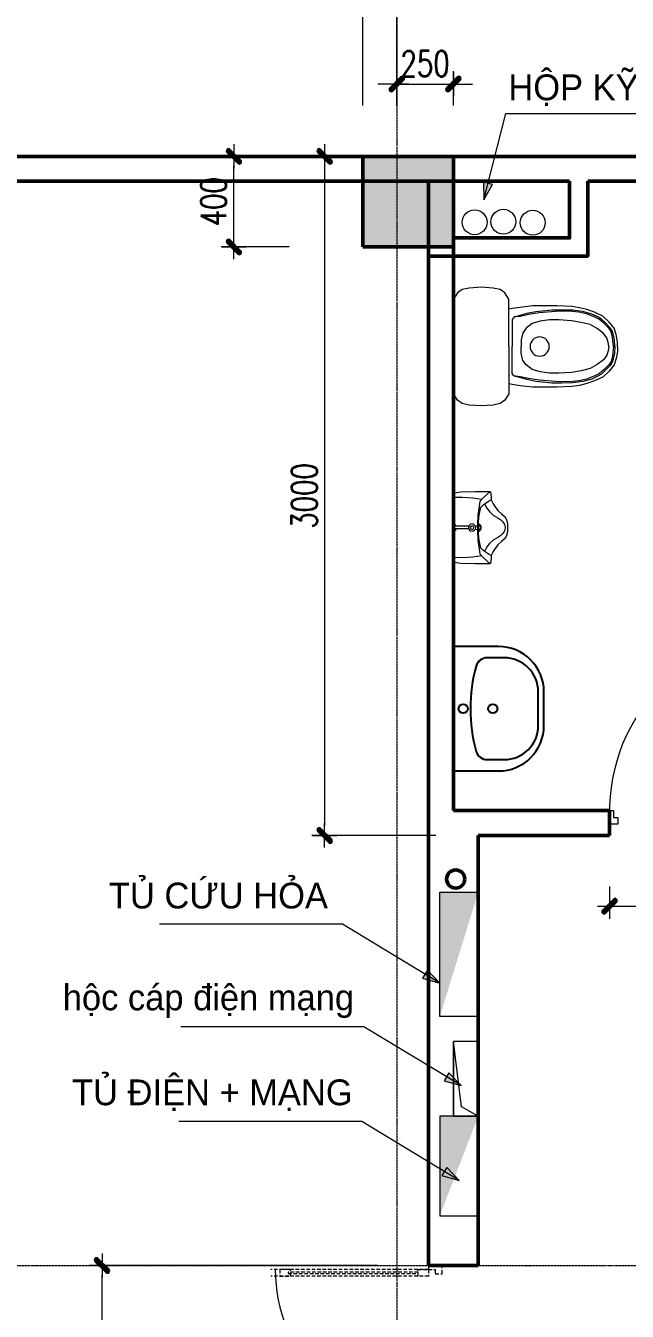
# Model space of a CAD drawing. Extents: x -165145 to 691808, y -202842 to 311040.
# Drawn here: x 558008 to 560665, y 105926 to 111606 of the extents above; entities that cross this region are included whole.
import ezdxf

# ---------------------------------------------------------------- set-up
doc = ezdxf.new("R2010")
doc.units = 0
doc.header["$LTSCALE"] = 10
doc.header["$MEASUREMENT"] = 0
doc.linetypes.add('HIDDEN', pattern=[2.3807, 1.587, -0.7937])
doc.linetypes.add('TIM', pattern=[26.01, 10, -3, 0.01, -3, 10])
doc.layers.get('0').update_dxf_attribs({"linetype": 'CONTINUOUS'})
doc.layers.get('Defpoints').update_dxf_attribs({"color": 5, "linetype": 'CONTINUOUS'})
doc.layers.add('AM_Funitur', color=35, linetype='CONTINUOUS')
for name, color, linetype, lineweight in [('ARROWS', 1, 'CONTINUOUS', 0), ('DIM', 8, 'CONTINUOUS', 13), ('DOOR', 8, 'CONTINUOUS', 9), ('GE_KC_NETKHUAT', 9, 'HIDDEN', 20), ('netchia', 2, 'CONTINUOUS', 20), ('NOI THAT', 35, 'CONTINUOUS', 9), ('TEXT', 4, 'CONTINUOUS', 20), ('TRUC', 251, 'TIM', 5), ('wall', 7, 'CONTINUOUS', 50)]:
    doc.layers.add(name, color=color, linetype=linetype, lineweight=lineweight)
doc.styles.add('ROMANS', font='romans', dxfattribs={"width": 0.75, "bigfont": 'vns'})
doc.styles.add('STYLE1', font='')
doc.styles.get('STYLE1').set_extended_font_data('.VnAvantH')
doc.dimstyles.new('fit0.75', dxfattribs={"dimscale": 0.5625, "dimtxt": 200, "dimasz": 75, "dimexe": 100, "dimexo": 400, "dimgap": 0.03, "dimtad": 0, "dimdec": 0, "dimdsep": 46, "dimtxsty": 'ROMANS', "dimblk": 'alex', "dimcen": 150, "dimclrd": 8, "dimclre": 8, "dimclrt": 7, "dimaunit": 1, "dimadec": 0, "dimazin": 0, "dimtfac": 0.072, "dimtdec": 0, "dimtix": 1, "dimtmove": 2, "dimatfit": 3, "dimldrblk": 'a-01', "dimfxl": 100, "dimtvp": 0.8, "dimtolj": 1, "dimarcsym": 0})

# ---------------------------------------------------------------- blocks, each defined once
blk = doc.blocks.new('alex')
at = {"layer": 'ARROWS'}
h = blk.add_hatch(color=1, dxfattribs=at)
edge = h.paths.add_edge_path()
edge.add_line((0.4, 0.74), (-0.74, -0.4))
edge.add_ellipse((-0.57, -0.57), major_axis=(0.17, 0.17), ratio=1, start_angle=90, end_angle=270)
edge.add_line((-0.4, -0.74), (0.74, 0.4))
edge.add_ellipse((0.57, 0.57), major_axis=(0.17, 0.17), ratio=1, start_angle=270, end_angle=450)
blk.add_lwpolyline([(0.4, 0.74), (-0.74, -0.4, 1), (-0.4, -0.74), (0.74, 0.4, 1)], format="xyb", close=True, dxfattribs=at)
at = {"layer": 'netchia', "color": 2}
for p, q in [((1.27, 0), (-1.27, 0)), ((0, -1.27), (0, 1.27))]:
    blk.add_line(p, q, dxfattribs=at)
blk = doc.blocks.new('*D346')
at = {"layer": 'Defpoints', "color": 0, "ltscale": 0.05, "transparency": 16777216}
for p in [(1200732.7, -174433.8), (1202175.1, -174433.8), (1202178.3, -175128.8)]:
    blk.add_point(p, dxfattribs=at)
at = {"layer": 'DIM', "color": 8, "lineweight": -2, "ltscale": 0.05, "transparency": 16777216}
for p, q in [((1201950.1, -174433.8), (1200676.5, -174433.8)), ((1200732.7, -175086.7), (1200732.7, -174476)), ((1201953.3, -175128.8), (1200676.5, -175128.8))]:
    blk.add_line(p, q, dxfattribs=at)
at = {"layer": 'DIM', "color": 8, "lineweight": -2, "ltscale": 0.05, "transparency": 16777216, "xscale": 42.1875, "yscale": 42.1875, "zscale": 42.1875}
for p, rotation in [((1200732.7, -174433.8), 90), ((1200732.7, -175128.8), 270)]:
    blk.add_blockref('alex', p, dxfattribs=dict(at, rotation=rotation))
at = {"layer": 'DIM', "color": 7, "ltscale": 0.05, "transparency": 16777216, "insert": (1200642.7, -174781.3), "char_height": 112.5, "attachment_point": 5, "rotation": 90, "style": 'ROMANS'}
blk.add_mtext('\\A1;695', dxfattribs=at)
blk = doc.blocks.new('a-01')
at = {"layer": 'ARROWS'}
blk.add_hatch(color=256, dxfattribs=at).paths.add_polyline_path([(-1.8, 0.49), (-1.8, -0.49), (0, 0)])
at = {"layer": 'netchia'}
blk.add_lwpolyline([(-1.8, 0.49), (-1.8, -0.49), (0, 0), (0, 0)], close=True, dxfattribs=at)
blk = doc.blocks.new('*D333')
at = {"layer": 'Defpoints', "color": 0, "ltscale": 0.05, "transparency": 16777216}
for p in [(1201315.5, -169533.8), (1201785, -169533.8), (1201785, -169933.8)]:
    blk.add_point(p, dxfattribs=at)
at = {"layer": 'DIM', "color": 8, "lineweight": -2, "ltscale": 0.05, "transparency": 16777216}
for p, q in [((1201560, -169533.8), (1201259.3, -169533.8)), ((1201315.5, -169891.7), (1201315.5, -169576)), ((1201560, -169933.8), (1201259.3, -169933.8))]:
    blk.add_line(p, q, dxfattribs=at)
at = {"layer": 'DIM', "color": 8, "lineweight": -2, "ltscale": 0.05, "transparency": 16777216, "xscale": 42.1875, "yscale": 42.1875, "zscale": 42.1875}
for p, rotation in [((1201315.5, -169533.8), 90), ((1201315.5, -169933.8), 270)]:
    blk.add_blockref('alex', p, dxfattribs=dict(at, rotation=rotation))
at = {"layer": 'DIM', "color": 7, "ltscale": 0.05, "transparency": 16777216, "insert": (1201225.5, -169733.8), "char_height": 112.5, "attachment_point": 5, "rotation": 90, "style": 'ROMANS'}
blk.add_mtext('\\A1;400', dxfattribs=at)
blk = doc.blocks.new('*D335')
at = {"layer": 'Defpoints', "color": 0, "ltscale": 0.05, "transparency": 16777216}
for p in [(1202266.6, -169533.8), (1201716.3, -172533.8), (1202432, -172533.8)]:
    blk.add_point(p, dxfattribs=at)
at = {"layer": 'DIM', "color": 8, "lineweight": -2, "ltscale": 0.05, "transparency": 16777216}
for p, q in [((1202041.6, -169533.8), (1201660.1, -169533.8)), ((1201716.3, -169576), (1201716.3, -172491.7)), ((1202207, -172533.8), (1201660.1, -172533.8))]:
    blk.add_line(p, q, dxfattribs=at)
at = {"layer": 'DIM', "color": 8, "lineweight": -2, "ltscale": 0.05, "transparency": 16777216, "xscale": 42.1875, "yscale": 42.1875, "zscale": 42.1875}
for p, rotation in [((1201716.3, -169533.8), 90), ((1201716.3, -172533.8), 270)]:
    blk.add_blockref('alex', p, dxfattribs=dict(at, rotation=rotation))
at = {"layer": 'DIM', "color": 7, "ltscale": 0.05, "transparency": 16777216, "insert": (1201626.3, -171033.8), "char_height": 112.5, "attachment_point": 5, "rotation": 90, "style": 'ROMANS'}
blk.add_mtext('\\A1;3000', dxfattribs=at)
blk = doc.blocks.new('xi mb')
at = {"layer": 'NOI THAT'}
for p, q in [((-237.3, -17.6), (-208.9, 0)), ((-208.9, 0), (0, 0)), ((208.9, 0), (0, 0)), ((237.3, -17.6), (208.9, 0)), ((-258.6, -69.7), (-251.5, -38.9)), ((-251.5, -38.9), (-237.3, -17.6)), ((251.5, -38.9), (237.3, -17.6)), ((258.6, -69.7), (251.5, -38.9)), ((-262.5, -122.5), (-258.6, -69.7)), ((262.5, -122.5), (258.6, -69.7)), ((-258.6, -175.3), (-262.5, -122.5)), ((258.6, -175.3), (262.5, -122.5)), ((-251.5, -206.1), (-258.6, -175.3)), ((-237.3, -227.4), (-251.5, -206.1)), ((237.3, -227.4), (251.5, -206.1)), ((251.5, -206.1), (258.6, -175.3)), ((-208.9, -245), (-237.3, -227.4)), ((0, -245), (-208.9, -245)), ((-173.2, -294.7), (-167.8, -260.4)), ((-167.8, -260.4), (-165.1, -245)), ((-136.6, -293.7), (-131.6, -274.3)), ((-133.4, -295.2), (-131.5, -274.2)), ((-131.5, -274.2), (-130.6, -268.7)), ((-130.6, -268.7), (-126, -264.1)), ((-126, -264.1), (-119.6, -260.4)), ((-119.6, -260.4), (-108.6, -260.4)), ((-108.6, -260.4), (0, -260.4)), ((0, -245), (208.9, -245)), ((108.6, -260.4), (0, -260.4)), ((119.6, -260.4), (108.6, -260.4)), ((126, -264.1), (119.6, -260.4)), ((130.6, -268.7), (126, -264.1)), ((131.5, -274.2), (130.6, -268.7)), ((133.4, -295.2), (131.5, -274.2)), ((136.6, -293.7), (131.6, -274.3)), ((167.8, -260.4), (165.1, -245)), ((173.2, -294.7), (167.8, -260.4)), ((208.9, -245), (237.3, -227.4)), ((-180, -348.9), (-173.2, -294.7)), ((-153.9, -364.4), (-146, -324)), ((-148.9, -379.6), (-141.6, -331.9)), ((-146, -324), (-136.6, -293.7)), ((-141.6, -331.9), (-133.4, -295.2)), ((-101.3, -348.4), (-81.2, -321.8)), ((-81.2, -321.8), (-61, -307.2)), ((-61, -307.2), (-29.8, -298.9)), ((-29.8, -298.9), (0, -298.9)), ((29.8, -298.9), (0, -298.9)), ((61, -307.2), (29.8, -298.9)), ((81.2, -321.8), (61, -307.2)), ((101.3, -348.4), (81.2, -321.8)), ((141.6, -331.9), (133.4, -295.2)), ((146, -324), (136.6, -293.7)), ((148.9, -379.6), (141.6, -331.9)), ((153.9, -364.4), (146, -324)), ((180, -348.9), (173.2, -294.7)), ((-180, -458.3), (-180, -348.9)), ((-161.1, -434.3), (-153.9, -364.4)), ((-154.4, -451.1), (-148.9, -379.6)), ((-117.8, -424.5), (-112.3, -383.2)), ((-112.3, -383.2), (-101.3, -348.4)), ((112.3, -383.2), (101.3, -348.4)), ((117.8, -424.5), (112.3, -383.2)), ((154.4, -451.1), (148.9, -379.6)), ((161.1, -434.3), (153.9, -364.4)), ((180, -458.3), (180, -348.9)), ((-161.1, -479), (-161.1, -434.3)), ((-156.3, -511.6), (-154.4, -451.1)), ((-117.8, -465.7), (-117.8, -424.5)), ((117.8, -465.7), (117.8, -424.5)), ((156.3, -511.6), (154.4, -451.1)), ((161.1, -479), (161.1, -434.3)), ((-176.8, -525.1), (-180, -458.3)), ((-160.4, -525.9), (-161.1, -479)), ((-114.1, -521.6), (-117.8, -465.7)), ((114.1, -521.6), (117.8, -465.7)), ((160.4, -525.9), (161.1, -479)), ((176.8, -525.1), (180, -458.3)), ((-171.7, -557.8), (-176.8, -525.1)), ((-163.5, -589.4), (-171.7, -557.8)), ((-154.6, -572), (-160.4, -525.9)), ((-151.7, -554.6), (-156.3, -511.6)), ((-144.4, -587.6), (-151.7, -554.6)), ((-106.8, -564.7), (-114.1, -521.6)), ((-97.6, -604.1), (-106.8, -564.7)), ((97.6, -604.1), (106.8, -564.7)), ((106.8, -564.7), (114.1, -521.6)), ((144.4, -587.6), (151.7, -554.6)), ((151.7, -554.6), (156.3, -511.6)), ((154.6, -572), (160.4, -525.9)), ((163.5, -589.4), (171.7, -557.8)), ((171.7, -557.8), (176.8, -525.1)), ((-151.3, -624.1), (-163.5, -589.4)), ((-143.8, -611), (-154.6, -572)), ((-135, -660.8), (-151.3, -624.1)), ((-131.5, -622.5), (-144.4, -587.6)), ((-132.3, -635.5), (-143.8, -611)), ((-119.6, -645.4), (-131.5, -622.5)), ((-79.3, -635.3), (-97.6, -604.1)), ((79.3, -635.3), (97.6, -604.1)), ((119.6, -645.4), (131.5, -622.5)), ((131.5, -622.5), (144.4, -587.6)), ((132.3, -635.5), (143.8, -611)), ((135, -660.8), (151.3, -624.1)), ((143.8, -611), (154.6, -572)), ((151.3, -624.1), (163.5, -589.4)), ((-108.4, -688.4), (-135, -660.8)), ((-121.5, -655), (-132.3, -635.5)), ((-104.2, -672.3), (-121.5, -655)), ((-101.3, -665.5), (-119.6, -645.4)), ((-84.7, -691.7), (-104.2, -672.3)), ((-79.3, -688.5), (-101.3, -665.5)), ((-58.2, -663.7), (-79.3, -635.3)), ((-38.1, -678.4), (-58.2, -663.7)), ((-18.9, -683.9), (-38.1, -678.4)), ((18.9, -683.9), (38.1, -678.4)), ((38.1, -678.4), (58.2, -663.7)), ((58.2, -663.7), (79.3, -635.3)), ((79.3, -688.5), (101.3, -665.5)), ((84.7, -691.7), (104.2, -672.3)), ((101.3, -665.5), (119.6, -645.4)), ((104.2, -672.3), (121.5, -655)), ((108.4, -688.4), (135, -660.8)), ((121.5, -655), (132.3, -635.5)), ((-81.1, -710.4), (-108.4, -688.4)), ((-69.6, -701.8), (-84.7, -691.7)), ((-53.1, -718.5), (-81.1, -710.4)), ((-66.5, -696.7), (-79.3, -688.5)), ((-55.9, -706.2), (-69.6, -701.8)), ((-40.6, -703.3), (-66.5, -696.7)), ((-29.8, -711.4), (-55.9, -706.2)), ((-21.6, -725), (-53.1, -718.5)), ((0, -708), (-40.6, -703.3)), ((0, -713.2), (-29.8, -711.4)), ((0, -725), (-21.6, -725)), ((0, -686.6), (-18.9, -683.9)), ((0, -686.6), (18.9, -683.9)), ((0, -708), (40.6, -703.3)), ((0, -713.2), (29.8, -711.4)), ((0, -725), (21.6, -725)), ((21.6, -725), (53.1, -718.5)), ((29.8, -711.4), (55.9, -706.2)), ((40.6, -703.3), (66.5, -696.7)), ((53.1, -718.5), (81.1, -710.4)), ((55.9, -706.2), (69.6, -701.8)), ((66.5, -696.7), (79.3, -688.5)), ((69.6, -701.8), (84.7, -691.7)), ((81.1, -710.4), (108.4, -688.4))]:
    blk.add_line(p, q, dxfattribs=at)
for start, end in [(90, 270), (270, 90)]:
    blk.add_arc((0, -381.3), 42.3, start, end, dxfattribs=at)
blk = doc.blocks.new('*D353')
at = {"layer": 'Defpoints', "color": 0, "transparency": 16777216}
for p in [(1202975, -172533.8), (1203775, -172533.8), (1203775, -172846.4)]:
    blk.add_point(p, dxfattribs=at)
at = {"layer": 'DIM', "color": 8, "lineweight": -2, "transparency": 16777216}
for p, q in [((1202975, -172758.8), (1202975, -172902.7)), ((1203775, -172758.8), (1203775, -172902.7)), ((1203017.2, -172846.4), (1203732.8, -172846.4))]:
    blk.add_line(p, q, dxfattribs=at)
at = {"layer": 'DIM', "color": 8, "lineweight": -2, "transparency": 16777216, "xscale": 42.1875, "yscale": 42.1875, "zscale": 42.1875, "rotation": 180}
blk.add_blockref('alex', (1202975, -172846.4), dxfattribs=at)
at = {"layer": 'DIM', "color": 8, "lineweight": -2, "transparency": 16777216, "xscale": 42.1875, "yscale": 42.1875, "zscale": 42.1875}
blk.add_blockref('alex', (1203775, -172846.4), dxfattribs=at)
at = {"layer": 'DIM', "color": 7, "transparency": 16777216, "insert": (1203375, -172756.4), "char_height": 112.5, "attachment_point": 5, "style": 'ROMANS'}
blk.add_mtext('\\A1;800', dxfattribs=at)
blk = doc.blocks.new('tieu nam mb')
at = {"layer": 'NOI THAT'}
for p, q in [((-195.1, -16.5), (-190.6, 0)), ((-190.6, 0), (0, 0)), ((-167, -49.7), (-165.7, 0)), ((-15, -11.9), (-21.7, 0)), ((0, 0), (190.6, 0)), ((15, -11.9), (21.7, 0)), ((167, -49.7), (165.7, 0)), ((190.6, 0), (195.1, -16.5)), ((-200, -120.6), (-197.6, -41.4)), ((-197.6, -41.4), (-195.1, -16.5)), ((-163.8, -107.8), (-167, -49.7)), ((-7.2, -11.9), (-15, -11.9)), ((-7.2, -84.5), (-7.2, -11.9)), ((7.2, -11.9), (15, -11.9)), ((7.2, -84.5), (7.2, -11.9)), ((163.8, -107.8), (167, -49.7)), ((195.1, -16.5), (197.6, -41.4)), ((197.6, -41.4), (200, -120.6)), ((-200, -199.1), (-200, -120.6)), ((-155.1, -156.3), (-163.8, -107.8)), ((-69.2, -134.6), (-144.6, -146.8)), ((-16.2, -132.7), (-69.2, -134.6)), ((-69.2, -142.9), (-32.1, -139.1)), ((-32.1, -139.1), (0, -139.1)), ((0, -132.7), (-16.2, -132.7)), ((-7.8, -121.9), (-12.7, -132.7)), ((16.2, -132.7), (0, -132.7)), ((0, -139.1), (32.1, -139.1)), ((7.8, -121.9), (12.7, -132.7)), ((69.2, -134.6), (16.2, -132.7)), ((32.1, -139.1), (69.2, -142.9)), ((144.6, -146.8), (69.2, -134.6)), ((155.1, -156.3), (163.8, -107.8)), ((200, -120.6), (200, -199.1)), ((-197.6, -205), (-200, -199.1)), ((-165, -165.3), (-198.8, -202)), ((-170.6, -208.6), (-197.6, -205)), ((-154.6, -208.2), (-170.6, -208.6)), ((-144.6, -146.8), (-165, -165.3)), ((-154.6, -208.2), (-147.1, -193.4)), ((-132, -219.2), (-154.6, -208.2)), ((-147.1, -193.4), (-133.7, -174.9)), ((-133.7, -174.9), (-122.2, -160.8)), ((-106.9, -185.7), (-131.5, -172.1)), ((-122.2, -160.8), (-113.9, -152.5)), ((-113.9, -152.5), (-69.2, -142.9)), ((-88.4, -199.8), (-106.9, -185.7)), ((-69.2, -220.8), (-88.4, -199.8)), ((69.2, -142.9), (113.9, -152.5)), ((88.4, -199.8), (69.2, -220.8)), ((106.9, -185.7), (88.4, -199.8)), ((131.5, -172.1), (106.9, -185.7)), ((113.9, -152.5), (122.2, -160.8)), ((122.2, -160.8), (133.7, -174.9)), ((154.6, -208.2), (132, -219.2)), ((133.7, -174.9), (147.1, -193.4)), ((165, -165.3), (144.6, -146.8)), ((147.1, -193.4), (154.6, -208.2)), ((170.6, -208.6), (154.6, -208.2)), ((198.8, -202), (165, -165.3)), ((197.6, -205), (170.6, -208.6)), ((200, -199.1), (197.6, -205)), ((-114.6, -230.2), (-132, -219.2)), ((-94.8, -244.9), (-114.6, -230.2)), ((-76.4, -266.5), (-94.8, -244.9)), ((-63.1, -281.6), (-76.4, -266.5)), ((-55.1, -246.4), (-69.2, -220.8)), ((-49.3, -291.3), (-63.1, -281.6)), ((-43.6, -263), (-55.1, -246.4)), ((-32.1, -273.2), (-43.6, -263)), ((-18.1, -282.8), (-32.1, -273.2)), ((-3.4, -286), (-18.1, -282.8)), ((18.1, -282.8), (3.4, -286)), ((32.1, -273.2), (18.1, -282.8)), ((43.6, -263), (32.1, -273.2)), ((55.1, -246.4), (43.6, -263)), ((63.1, -281.6), (49.3, -291.3)), ((69.2, -220.8), (55.1, -246.4)), ((76.4, -266.5), (63.1, -281.6)), ((94.8, -244.9), (76.4, -266.5)), ((114.6, -230.2), (94.8, -244.9)), ((132, -219.2), (114.6, -230.2)), ((-37.3, -296.2), (-49.3, -291.3)), ((-18.7, -298.7), (-37.3, -296.2)), ((-7.2, -300), (-18.7, -298.7)), ((0, -300), (-7.2, -300)), ((0, -286), (-3.4, -286)), ((3.4, -286), (0, -286)), ((7.2, -300), (0, -300)), ((18.7, -298.7), (7.2, -300)), ((37.3, -296.2), (18.7, -298.7)), ((49.3, -291.3), (37.3, -296.2))]:
    blk.add_line(p, q, dxfattribs=at)
for centre, radius, start, end in [((0, -132.7), 21.8, 197.0327, 270), ((0, -103.3), 20.1, 90, 270), ((0, -132.7), 16.8, 202.3398, 270), ((0, -103.3), 10.1, 90, 270), ((0, -103.3), 20.1, 270, 90), ((0, -103.3), 10.1, 270, 90), ((0, -132.7), 21.8, 270, 342.9673), ((0, -132.7), 16.8, 270, 337.6602)]:
    blk.add_arc(centre, radius, start, end, dxfattribs=at)
blk = doc.blocks.new('*D365')
at = {"layer": 'Defpoints', "color": 0, "transparency": 16777216}
for p in [(1202035, -168448.1), (1196735, -169533.8), (1202035, -169533.8)]:
    blk.add_point(p, dxfattribs=at)
at = {"layer": 'DIM', "color": 8, "lineweight": -2, "transparency": 16777216}
for p, q in [((1196735, -169308.8), (1196735, -168391.9)), ((1202035, -169308.8), (1202035, -168391.9)), ((1196777.2, -168448.1), (1201992.8, -168448.1))]:
    blk.add_line(p, q, dxfattribs=at)
at = {"layer": 'DIM', "color": 8, "lineweight": -2, "transparency": 16777216, "xscale": 42.1875, "yscale": 42.1875, "zscale": 42.1875, "rotation": 180}
blk.add_blockref('alex', (1196735, -168448.1), dxfattribs=at)
at = {"layer": 'DIM', "color": 8, "lineweight": -2, "transparency": 16777216, "xscale": 42.1875, "yscale": 42.1875, "zscale": 42.1875}
blk.add_blockref('alex', (1202035, -168448.1), dxfattribs=at)
at = {"layer": 'DIM', "color": 7, "transparency": 16777216, "insert": (1199385, -168358.1), "char_height": 112.5, "attachment_point": 5, "style": 'ROMANS'}
blk.add_mtext('\\A1;5300', dxfattribs=at)
blk = doc.blocks.new('*D366')
at = {"layer": 'Defpoints', "color": 0, "transparency": 16777216}
for p in [(1206285, -168448.1), (1202035, -169533.8), (1206285, -169533.8)]:
    blk.add_point(p, dxfattribs=at)
at = {"layer": 'DIM', "color": 8, "lineweight": -2, "transparency": 16777216}
for p, q in [((1202035, -169308.8), (1202035, -168391.9)), ((1206285, -169308.8), (1206285, -168391.9)), ((1202077.2, -168448.1), (1206242.8, -168448.1))]:
    blk.add_line(p, q, dxfattribs=at)
at = {"layer": 'DIM', "color": 8, "lineweight": -2, "transparency": 16777216, "xscale": 42.1875, "yscale": 42.1875, "zscale": 42.1875, "rotation": 180}
blk.add_blockref('alex', (1202035, -168448.1), dxfattribs=at)
at = {"layer": 'DIM', "color": 8, "lineweight": -2, "transparency": 16777216, "xscale": 42.1875, "yscale": 42.1875, "zscale": 42.1875}
blk.add_blockref('alex', (1206285, -168448.1), dxfattribs=at)
at = {"layer": 'DIM', "color": 7, "transparency": 16777216, "insert": (1204160, -168358.1), "char_height": 112.5, "attachment_point": 5, "style": 'ROMANS'}
blk.add_mtext('\\A1;4250', dxfattribs=at)
blk = doc.blocks.new('*D367')
at = {"layer": 'Defpoints', "color": 0, "transparency": 16777216}
for p in [(1203885, -168832.3), (1202035, -169533.8), (1203885, -169533.8)]:
    blk.add_point(p, dxfattribs=at)
at = {"layer": 'DIM', "color": 8, "lineweight": -2, "transparency": 16777216}
for p, q in [((1202035, -169308.8), (1202035, -168776)), ((1203885, -169308.8), (1203885, -168776)), ((1202077.2, -168832.3), (1203842.8, -168832.3))]:
    blk.add_line(p, q, dxfattribs=at)
at = {"layer": 'DIM', "color": 8, "lineweight": -2, "transparency": 16777216, "xscale": 42.1875, "yscale": 42.1875, "zscale": 42.1875, "rotation": 180}
blk.add_blockref('alex', (1202035, -168832.3), dxfattribs=at)
at = {"layer": 'DIM', "color": 8, "lineweight": -2, "transparency": 16777216, "xscale": 42.1875, "yscale": 42.1875, "zscale": 42.1875}
blk.add_blockref('alex', (1203885, -168832.3), dxfattribs=at)
at = {"layer": 'DIM', "color": 7, "transparency": 16777216, "insert": (1202960, -168742.3), "char_height": 112.5, "attachment_point": 5, "style": 'ROMANS'}
blk.add_mtext('\\A1;1850', dxfattribs=at)
blk = doc.blocks.new('*D400')
at = {"layer": 'Defpoints', "color": 0, "transparency": 16777216}
for p in [(1202285, -169214), (1202035, -169533.8), (1202285, -169533.8)]:
    blk.add_point(p, dxfattribs=at)
at = {"layer": 'DIM', "color": 8, "lineweight": -2, "transparency": 16777216}
for p, q in [((1202035, -169308.8), (1202035, -169157.8)), ((1202285, -169308.8), (1202285, -169157.8)), ((1201992.8, -169214), (1201950.6, -169214)), ((1202035, -169214), (1202285, -169214)), ((1202327.2, -169214), (1202369.4, -169214))]:
    blk.add_line(p, q, dxfattribs=at)
at = {"layer": 'DIM', "color": 8, "lineweight": -2, "transparency": 16777216, "xscale": 42.1875, "yscale": 42.1875, "zscale": 42.1875}
blk.add_blockref('alex', (1202035, -169214), dxfattribs=at)
at = {"layer": 'DIM', "color": 8, "lineweight": -2, "transparency": 16777216, "xscale": 42.1875, "yscale": 42.1875, "zscale": 42.1875, "rotation": 180}
blk.add_blockref('alex', (1202285, -169214), dxfattribs=at)
at = {"layer": 'DIM', "color": 7, "transparency": 16777216, "insert": (1202160, -169124), "char_height": 112.5, "attachment_point": 5, "style": 'ROMANS'}
blk.add_mtext('\\A1;250', dxfattribs=at)
blk = doc.blocks.new('*D406')
at = {"layer": 'Defpoints', "color": 0, "transparency": 16777216}
for p in [(1202035, -168832.3), (1201885, -169533.8), (1202035, -169533.8)]:
    blk.add_point(p, dxfattribs=at)
at = {"layer": 'DIM', "color": 8, "lineweight": -2, "transparency": 16777216}
for p, q in [((1201885, -169308.8), (1201885, -168776)), ((1202035, -169308.8), (1202035, -168776)), ((1201842.8, -168832.3), (1201800.6, -168832.3)), ((1201885, -168832.3), (1202035, -168832.3)), ((1202077.2, -168832.3), (1202119.4, -168832.3))]:
    blk.add_line(p, q, dxfattribs=at)
at = {"layer": 'DIM', "color": 8, "lineweight": -2, "transparency": 16777216, "xscale": 42.1875, "yscale": 42.1875, "zscale": 42.1875}
blk.add_blockref('alex', (1201885, -168832.3), dxfattribs=at)
at = {"layer": 'DIM', "color": 8, "lineweight": -2, "transparency": 16777216, "xscale": 42.1875, "yscale": 42.1875, "zscale": 42.1875, "rotation": 180}
blk.add_blockref('alex', (1202035, -168832.3), dxfattribs=at)
at = {"layer": 'DIM', "color": 7, "transparency": 16777216, "insert": (1201960, -168742.3), "char_height": 112.5, "attachment_point": 5, "style": 'ROMANS'}
blk.add_mtext('\\A1;150', dxfattribs=at)
blk = doc.blocks.new('A$C1ec07113')
at = {"layer": 'DIM', "ltscale": 0.05}
h = blk.add_hatch(dxfattribs=at)
h.set_pattern_fill('AR-CONC', color=256, style=0)
h.set_pattern_definition([(310, (-995694.465, -69985.8533), (7.172601826, 0.62752135), [0.75, -8.25]), (5, (-995694.465, -69985.853), (-1.387513336, -7.521921337), [0.6, -6.6]), (259.5486, (-995693.867, -69985.801), (5.785093817, -6.89439542), [0.6374019, -7.01142112]), (313.8158, (-995694.465, -69987.853), (10.67241049, 1.65519014), [1.125, -12.375]), (263.3644, (-995693.575, -69987.715), (9.34662706, -9.74117871), [0.95610288, -10.51713]), (8.8158, (-995694.465, -69987.853), (9.34661945, -9.74118601), [0.9, -9.9]), (339, (-995693.465, -69987.3533), (5.96907052, 4.026188907), [0.75, -8.25]), (34, (-995693.465, -69987.353), (2.43315332, -7.25150045), [0.6, -6.6]), (288.5486, (-995692.967, -69987.018), (8.402226286, -3.225304967), [0.6374019, -7.01142112]), (322.5, (-995694.4647, -69985.8533), (0.121598553, -3.328938538), [0, -6.52, 0, -6.7, 0, -6.625]), (352.5, (-995694.4647, -69985.8533), (2.630695374, -3.944117119), [0, -3.82, 0, -6.37, 0, -2.525]), (32.5, (-995696.6947, -69985.8533), (5.338224362, 0.225548717), [0, -2.5, 0, -7.8, 0, -10.35]), (42.5, (-995697.6947, -69985.8533), (5.831861693, -1.001049823), [0, -3.25, 0, -5.18, 0, -7.35])])
h.paths.add_polyline_path([(20397.5, 74755.9), (20397.5, 75305.9), (20567.5, 75305.9)])
h = blk.add_hatch(dxfattribs=at)
h.set_pattern_fill('AR-CONC', color=256, style=0)
h.set_pattern_definition([(310, (-1027259.238, -29682.133), (7.172601826, 0.62752135), [0.75, -8.25]), (5, (-1027259.238, -29682.133), (-1.387513336, -7.521921337), [0.6, -6.6]), (259.5486, (-1027258.6406, -29682.0806), (5.785093817, -6.89439542), [0.6374019, -7.01142112]), (313.8158, (-1027259.238, -29684.133), (10.672410486, 1.65519014), [1.125, -12.375]), (263.3644, (-1027258.349, -29683.995), (9.34662706, -9.74117871), [0.95610288, -10.51713]), (8.8158, (-1027259.238, -29684.133), (9.34661945, -9.74118601), [0.9, -9.9]), (339, (-1027258.238, -29683.633), (5.96907052, 4.026188907), [0.75, -8.25]), (34, (-1027258.238, -29683.633), (2.43315332, -7.25150045), [0.6, -6.6]), (288.5486, (-1027257.741, -29683.2974), (8.402226286, -3.225304967), [0.6374019, -7.01142112]), (322.5, (-1027259.2383, -29682.133), (0.121598553, -3.3289385383), [0, -6.52, 0, -6.7, 0, -6.625]), (352.5, (-1027259.2383, -29682.133), (2.630695374, -3.944117119), [0, -3.82, 0, -6.37, 0, -2.525]), (32.5, (-1027261.4683, -29682.133), (5.338224362, 0.2255487173), [0, -2.5, 0, -7.8, 0, -10.35]), (42.5, (-1027262.4683, -29682.133), (5.831861693, -1.001049823), [0, -3.25, 0, -5.18, 0, -7.35])])
h.paths.add_polyline_path([(20397.5, 73875.9), (20397.5, 74315.9), (20567.5, 74315.9)])
at = {"layer": 'wall'}
h = blk.add_hatch(dxfattribs=at)
h.set_pattern_fill('AR-CONC', color=256, style=0)
h.set_pattern_definition([(50, (-1172674.471, 253190.919), (7.172601826, -0.62752135), [0.75, -8.25]), (355, (-1172674.471, 253190.919), (-1.387513336, 7.521921337), [0.6, -6.6]), (100.45144446, (-1172673.873, 253190.867), (5.785088467, 6.89439991), [0.63740192, -7.01142112]), (46.1842, (-1172674.471, 253192.919), (10.672413307, -1.65519281), [1.125, -12.375]), (96.6356355, (-1172673.582, 253192.781), (9.34661946, 9.74118601), [0.95610342, -10.5171376]), (351.184164, (-1172674.471, 253192.919), (9.34661945, 9.741186), [0.9, -9.90000001]), (21, (-1172673.471, 253192.419), (5.96907052, -4.026188907), [0.75, -8.25]), (326, (-1172673.471, 253192.419), (2.43315332, 7.25150045), [0.6, -6.6]), (71.45144474, (-1172672.9735, 253192.084), (8.402223767, 3.22531153), [0.6374019, -7.01142112]), (37.5, (-1172674.471, 253190.9192), (0.121598553, 3.3289385383), [0, -6.52, 0, -6.7, 0, -6.625]), (7.5, (-1172674.471, 253190.9192), (2.630695374, 3.944117119), [0, -3.82, 0, -6.37, 0, -2.525]), (327.5, (-1172676.701, 253190.9192), (5.338224362, -0.2255487173), [0, -2.5, 0, -7.8, 0, -10.35]), (317.5, (-1172677.701, 253190.919), (5.831861693, 1.001049823), [0, -3.25, 0, -5.18, 0, -7.35])])
h.paths.add_polyline_path([(20457.5, 78555.9), (20057.5, 78555.9), (20057.5, 78155.9), (20457.5, 78155.9)])
for p, q in [((20347.6, 73637.9), (19651.6, 73637.9)), ((20347.6, 73609), (19651.6, 73609))]:
    blk.add_line(p, q)
for points in [[(19737.7, 73609), (19737.7, 73637.9), (19691.5, 73637.9), (19691.5, 73609)], [(19727.8, 73620.6), (20301.4, 73620.6), (20301.4, 73626.4), (19727.8, 73626.4)], [(20347.6, 73637.9), (20347.6, 73609), (20301.4, 73609), (20301.4, 73637.9)], [(20407.6, 73619.9), (20407.6, 73655.9), (20347.6, 73655.9), (20347.6, 73637.9), (20377.6, 73637.9), (20377.6, 73619.9)]]:
    blk.add_lwpolyline(points, close=True)
at = {"layer": 'AM_Funitur'}
for points in [[(20857.5, 76190.9, 0.414214), (20657.5, 76390.9), (20457.5, 76390.9), (20457.5, 75840.9), (20657.5, 75840.9, 0.414214), (20857.5, 76040.9)], [(20832.5, 76190.9, 0.414214), (20682.5, 76340.9), (20606.5, 76340.9, 0.336447), (20558.4, 76304.4, 0.137147), (20558.4, 75927.5, 0.336447), (20606.5, 75890.9), (20682.5, 75890.9, 0.414214), (20832.5, 76040.9)]]:
    blk.add_lwpolyline(points, format="xyb", close=True, dxfattribs=at)
for centre in [(20500.8, 76115.9), (20631.8, 76115.9)]:
    blk.add_circle(centre, 20, dxfattribs=at)
at = {"layer": 'DIM', "ltscale": 0.05}
blk.add_line((20457.5, 74315.9), (20457.5, 74645.9), dxfattribs=at)
for points in [[(20397.5, 75305.9), (20567.5, 75305.9), (20567.5, 74755.9), (20397.5, 74755.9)], [(20457.5, 74315.9), (20567.5, 74315.9), (20567.5, 74645.9), (20457.5, 74645.9)], [(20397.5, 73875.9), (20567.5, 73875.9), (20567.5, 74315.9), (20397.5, 74315.9)]]:
    blk.add_lwpolyline(points, close=True, dxfattribs=at)
blk.add_lwpolyline([(20567.5, 74315.9), (20493.8, 74357.7), (20457.5, 74645.9)], dxfattribs=at)
for centre in [(20551.4, 78264.8), (20678.2, 78267.2), (20808, 78262.8)]:
    blk.add_circle(centre, 55, dxfattribs=at)
at = {"layer": 'DIM'}
blk.add_arc((21929.5, 75664.9), 782, 89.9981, 184.327, dxfattribs=at)
at = {"layer": 'DIM', "ltscale": 0.05}
blk.add_arc((20347.6, 73637.9), 677, 180, 270.2695, dxfattribs=at)
at = {"layer": 'DOOR'}
blk.add_lwpolyline([(21183.5, 75605.9), (21147.5, 75605.9), (21147.5, 75665.9), (21165.5, 75665.9), (21165.5, 75635.9), (21183.5, 75635.9)], close=True, dxfattribs=at)
at = {"layer": 'TRUC', "ltscale": 0.05}
for p, q in [((20207.5, 80138.3), (20207.5, 69705.8)), ((5131.3, 78555.9), (26472.1, 78555.9)), ((5131.3, 73655.9), (26472.1, 73655.9))]:
    blk.add_line(p, q, dxfattribs=at)
at = {"layer": 'wall', "ltscale": 0.05}
for p, q in [((7207.8, 78555.9), (24457.5, 78555.9)), ((7538.2, 78445.9), (20970.9, 78445.9)), ((20347.5, 73655.9), (20347.5, 78445.9)), ((20457.5, 75665.9), (20457.5, 78445.9)), ((21050.9, 78445.9), (21947.5, 78445.9)), ((21147.5, 75665.9), (20457.5, 75665.9)), ((21147.5, 75555.9), (20567.5, 75555.9)), ((20567.5, 73655.9), (20567.5, 75555.9))]:
    blk.add_line(p, q, dxfattribs=at)
blk.add_lwpolyline([(20057.5, 78155.9), (20457.5, 78155.9), (20457.5, 78555.9), (20057.5, 78555.9)], close=True, dxfattribs=at)
for points in [[(21050.9, 78445.9), (21050.9, 78115.9), (20347.5, 78115.9)], [(20970.9, 78445.9), (20970.9, 78195.9), (20457.5, 78195.9)], [(21147.5, 75665.9), (21147.5, 75555.9)], [(20347.5, 73655.9), (20567.5, 73655.9)]]:
    blk.add_lwpolyline(points, dxfattribs=at)
blk.add_circle((20467.8, 75363.4), 40, dxfattribs=at)
at = {"layer": 'AM_Funitur', "rotation": 90.00000000000001}
blk.add_blockref('xi mb', (20457.5, 77715.9), dxfattribs=at)
at = {"layer": 'DIM', "xscale": 0.7992125984251968, "yscale": 0.7992125984251968, "zscale": 0.7992125984251968, "rotation": 90}
blk.add_blockref('tieu nam mb', (20457.5, 76915.9), dxfattribs=at)
at = {"layer": 'TEXT', "style": 'STYLE1'}
blk.add_text('HỘP KỸ THUẬT', height=113.906, rotation=359.9999, dxfattribs=at).set_placement((20700.5, 78804.3))
for s, height, p in [('TỦ CỨU HỎA', 113.91, (18935.6, 75233.5)), ('hộc cáp điện mạng', 113.906, (18731.8, 74783.5)), ('TỦ ĐIỆN + MẠNG', 113.906, (18772.9, 74364.1))]:
    blk.add_text(s, height=height, dxfattribs=at).set_placement(p)
at = {"layer": 'DIM'}
for base, p1, p2, picture, middle in [((20207.5, 79641.6), (14907.5, 78555.9), (20207.5, 78555.9), '*D365', (17557.5, 79731.6)), ((24457.5, 79641.6), (20207.5, 78555.9), (24457.5, 78555.9), '*D366', (22332.5, 79731.6)), ((20207.5, 79257.5), (20057.5, 78555.9), (20207.5, 78555.9), '*D406', (20132.5, 79347.5)), ((22057.5, 79257.5), (20207.5, 78555.9), (22057.5, 78555.9), '*D367', (21132.5, 79347.5)), ((20457.5, 78875.8), (20207.5, 78555.9), (20457.5, 78555.9), '*D400', (20332.5, 78965.8)), ((21947.5, 75243.3), (21147.5, 75555.9), (21947.5, 75555.9), '*D353', (21547.5, 75333.3))]:
    dim = blk.add_linear_dim(base=base, p1=p1, p2=p2, dimstyle='fit0.75', dxfattribs=at)
    dim.commit()
    dim.dimension.update_dxf_attribs({"geometry": picture, "text_midpoint": middle, "insert": (-1181827.5, 248089.8)})
at = {"layer": 'DIM', "ltscale": 0.05}
for base, p1, p2, angle, picture, middle in [((19488, 78555.9), (19957.5, 78155.9), (19957.5, 78555.9), 270, '*D333', (19398, 78355.9)), ((19888.8, 75555.9), (20439.1, 78555.9), (20604.5, 75555.9), 90, '*D335', (19798.8, 77055.9)), ((18905.2, 73655.9), (20350.8, 72960.9), (20347.6, 73655.9), 90, '*D346', (18815.2, 73308.4))]:
    dim = blk.add_linear_dim(base=base, p1=p1, p2=p2, angle=angle, dimstyle='fit0.75', dxfattribs=at)
    dim.commit()
    dim.dimension.update_dxf_attribs({"geometry": picture, "text_midpoint": middle, "insert": (-1181827.5, 248089.8)})
for points in [[(20592, 78364), (20689.5, 78745.1), (21706.1, 78745.1)], [(20397.5, 74903.5), (19967.5, 75163.4), (19159.5, 75163.4)], [(20491.9, 74450.6), (20061.9, 74710.5), (19253.9, 74710.5)], [(20482.5, 74032.1), (20052.5, 74292), (19244.5, 74292)]]:
    blk.add_leader(points, dimstyle='fit0.75', override={"dimgap": 0.03, "dimtad": 0}, dxfattribs=at)

msp = doc.modelspace()

# ---------------------------------------------------------------- block references
at = {"layer": 'GE_KC_NETKHUAT'}
msp.add_blockref('A$C1ec07113', (539439.64737, 32472.52756), dxfattribs=at)

doc.saveas('drawing.dxf')
